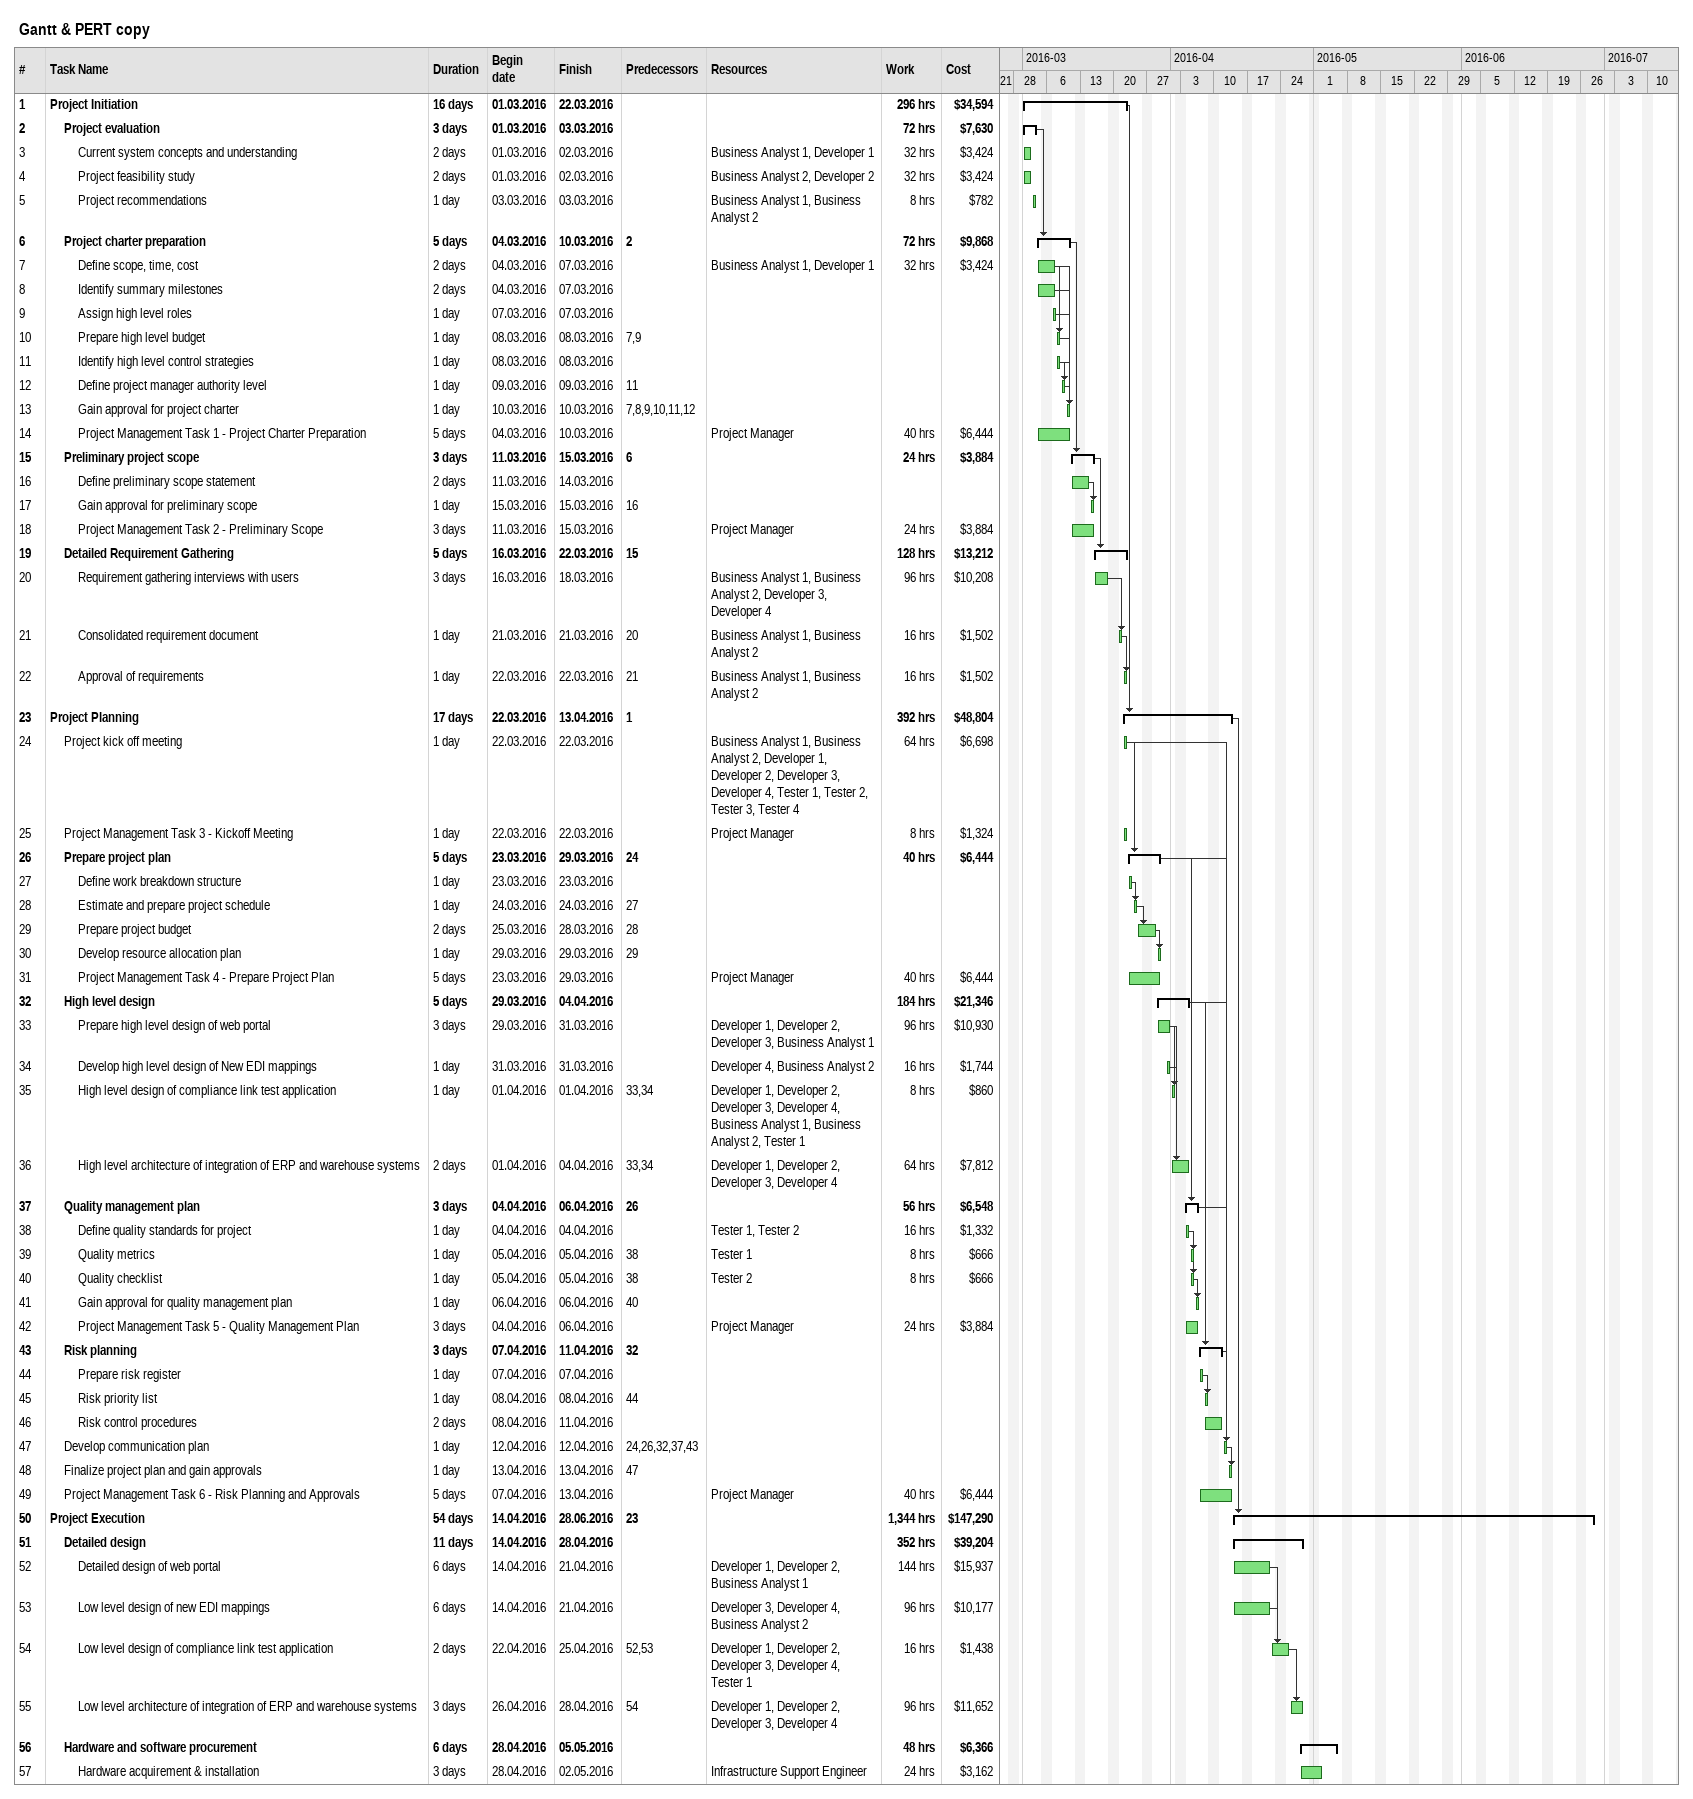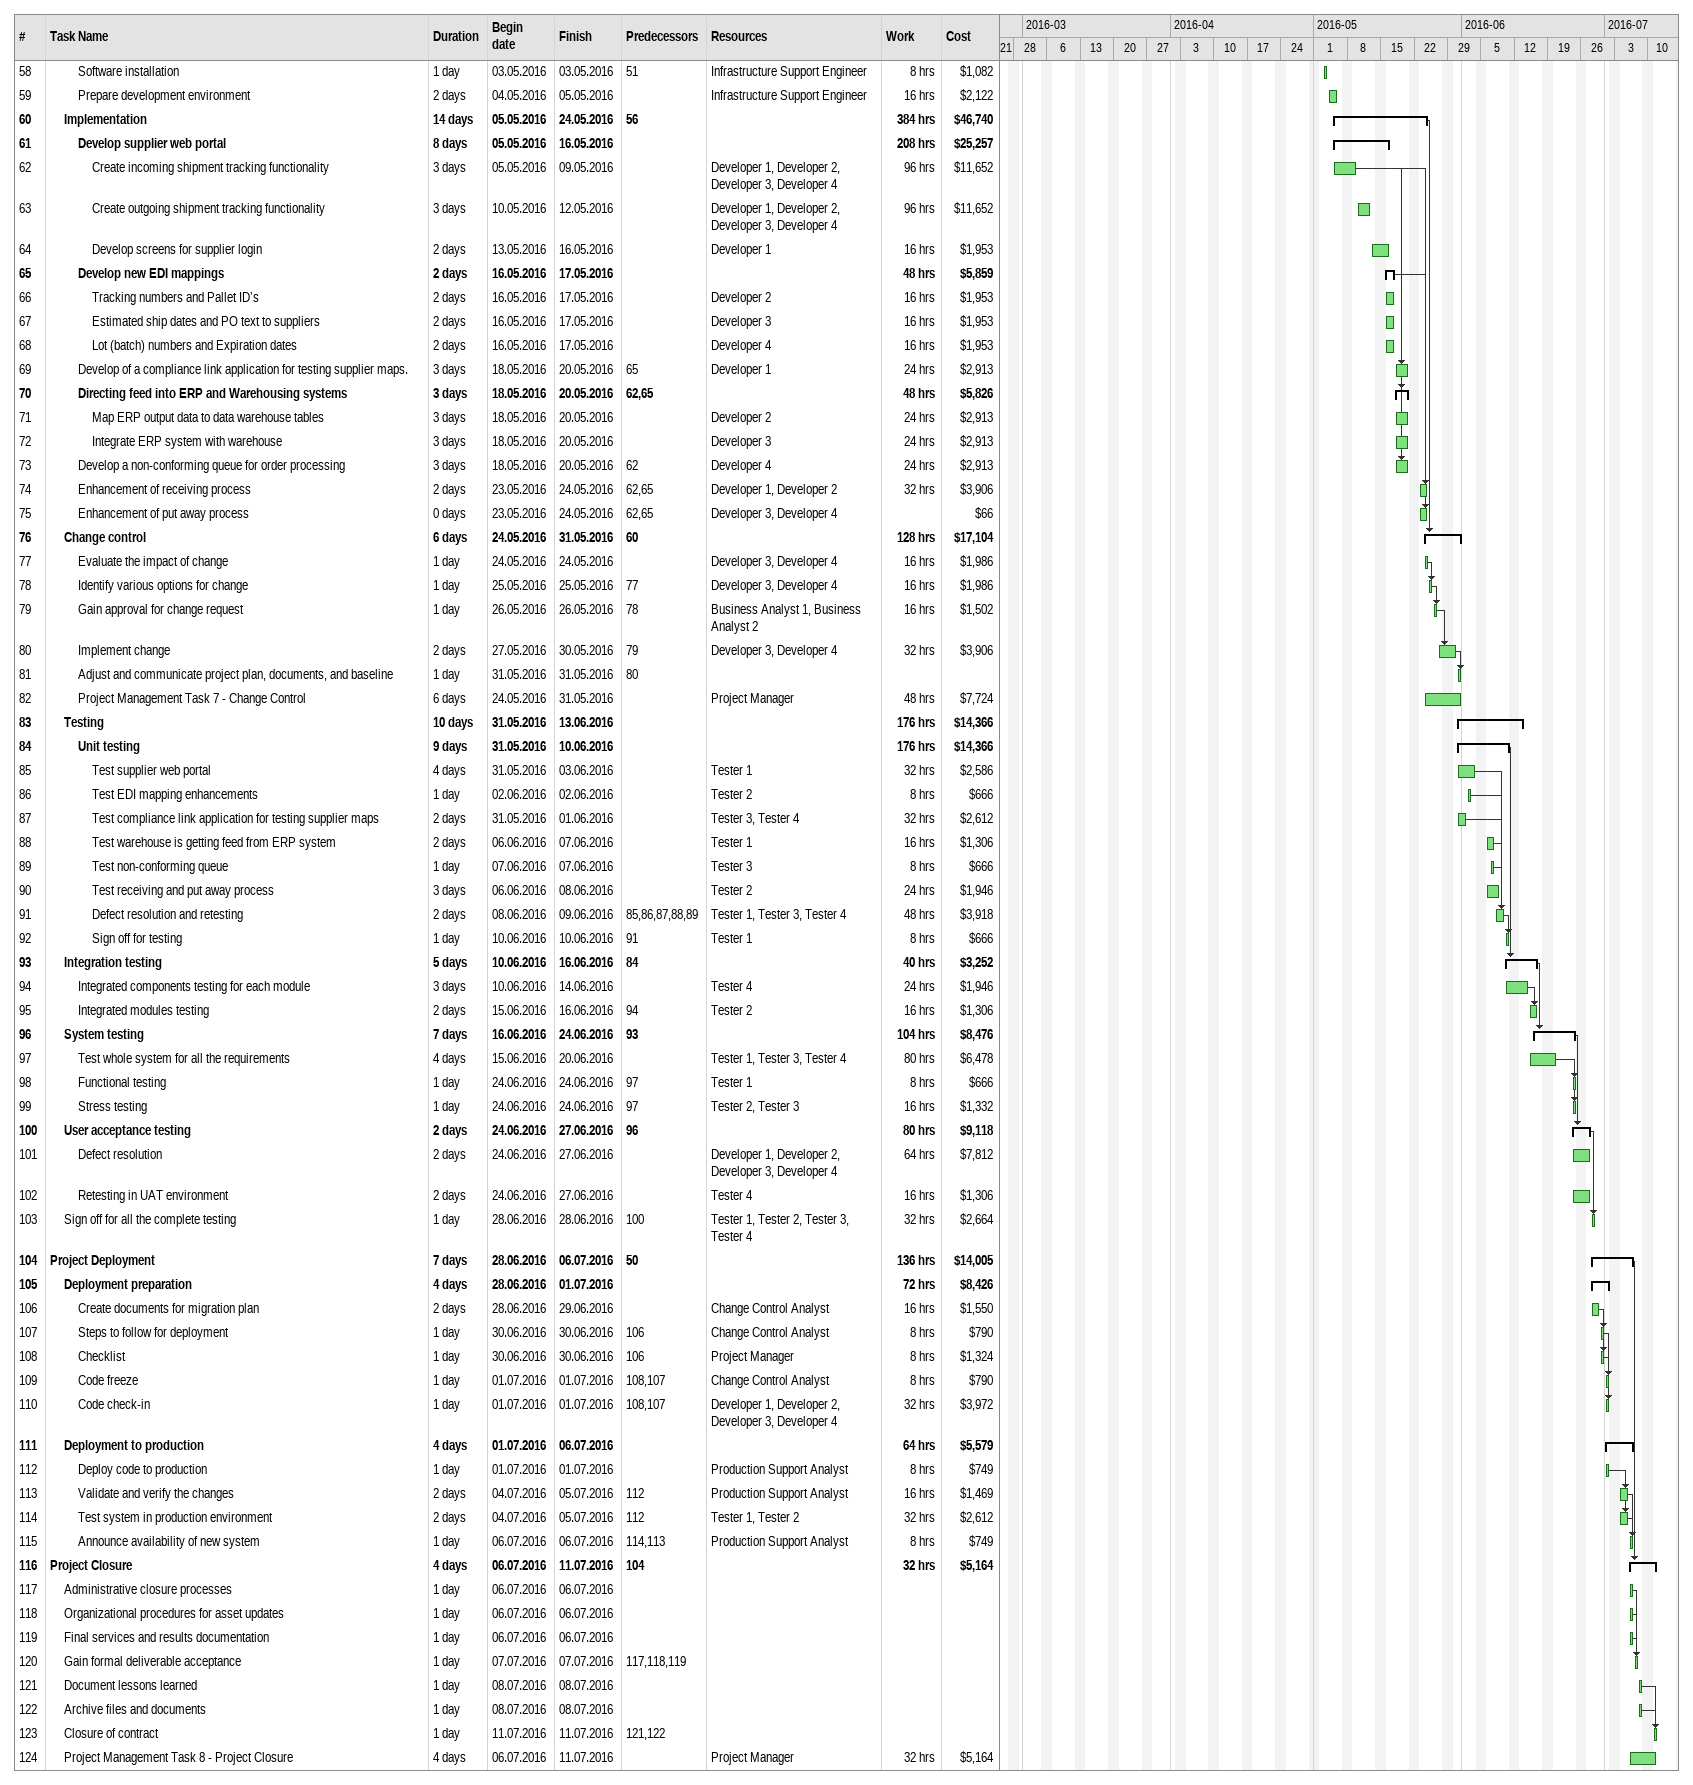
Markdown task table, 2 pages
Gantt & PERT copy

| ID | Level | Task | Duration | Start | Finish | Predecessors | Resources | Work (h) | Cost ($) |
|---|---|---|---|---|---|---|---|---|---|
| 1 | 1 | **Project Initiation** | 16d | 2016-03-01 | 2016-03-22 |  |  | 296 | 34594 |
| 2 | 2 | **Project evaluation** | 3d | 2016-03-01 | 2016-03-03 |  |  | 72 | 7630 |
| 3 | 3 | Current system concepts and understanding | 2d | 2016-03-01 | 2016-03-02 |  | Business Analyst 1, Developer 1 | 32 | 3424 |
| 4 | 3 | Project feasibility study | 2d | 2016-03-01 | 2016-03-02 |  | Business Analyst 2, Developer 2 | 32 | 3424 |
| 5 | 3 | Project recommendations | 1d | 2016-03-03 | 2016-03-03 |  | Business Analyst 1, Business Analyst 2 | 8 | 782 |
| 6 | 2 | **Project charter preparation** | 5d | 2016-03-04 | 2016-03-10 | 2 |  | 72 | 9868 |
| 7 | 3 | Define scope, time, cost | 2d | 2016-03-04 | 2016-03-07 |  | Business Analyst 1, Developer 1 | 32 | 3424 |
| 8 | 3 | Identify summary milestones | 2d | 2016-03-04 | 2016-03-07 |  |  |  |  |
| 9 | 3 | Assign high level roles | 1d | 2016-03-07 | 2016-03-07 |  |  |  |  |
| 10 | 3 | Prepare high level budget | 1d | 2016-03-08 | 2016-03-08 | 7, 9 |  |  |  |
| 11 | 3 | Identify high level control strategies | 1d | 2016-03-08 | 2016-03-08 |  |  |  |  |
| 12 | 3 | Define project manager authority level | 1d | 2016-03-09 | 2016-03-09 | 11 |  |  |  |
| 13 | 3 | Gain approval for project charter | 1d | 2016-03-10 | 2016-03-10 | 7, 8, 9, 10, 11, 12 |  |  |  |
| 14 | 3 | Project Management Task 1 - Project Charter Preparation | 5d | 2016-03-04 | 2016-03-10 |  | Project Manager | 40 | 6444 |
| 15 | 2 | **Preliminary project scope** | 3d | 2016-03-11 | 2016-03-15 | 6 |  | 24 | 3884 |
| 16 | 3 | Define preliminary scope statement | 2d | 2016-03-11 | 2016-03-14 |  |  |  |  |
| 17 | 3 | Gain approval for preliminary scope | 1d | 2016-03-15 | 2016-03-15 | 16 |  |  |  |
| 18 | 3 | Project Management Task 2 - Preliminary Scope | 3d | 2016-03-11 | 2016-03-15 |  | Project Manager | 24 | 3884 |
| 19 | 2 | **Detailed Requirement Gathering** | 5d | 2016-03-16 | 2016-03-22 | 15 |  | 128 | 13212 |
| 20 | 3 | Requirement gathering interviews with users | 3d | 2016-03-16 | 2016-03-18 |  | Business Analyst 1, Business Analyst 2, Developer 3, Developer 4 | 96 | 10208 |
| 21 | 3 | Consolidated requirement document | 1d | 2016-03-21 | 2016-03-21 | 20 | Business Analyst 1, Business Analyst 2 | 16 | 1502 |
| 22 | 3 | Approval of requirements | 1d | 2016-03-22 | 2016-03-22 | 21 | Business Analyst 1, Business Analyst 2 | 16 | 1502 |
| 23 | 1 | **Project Planning** | 17d | 2016-03-22 | 2016-04-13 | 1 |  | 392 | 48804 |
| 24 | 2 | Project kick off meeting | 1d | 2016-03-22 | 2016-03-22 |  | Business Analyst 1, Business Analyst 2, Developer 1, Developer 2, Developer 3, Developer 4, Tester 1, Tester 2, Tester 3, Tester 4 | 64 | 6698 |
| 25 | 2 | Project Management Task 3 - Kickoff Meeting | 1d | 2016-03-22 | 2016-03-22 |  | Project Manager | 8 | 1324 |
| 26 | 2 | **Prepare project plan** | 5d | 2016-03-23 | 2016-03-29 | 24 |  | 40 | 6444 |
| 27 | 3 | Define work breakdown structure | 1d | 2016-03-23 | 2016-03-23 |  |  |  |  |
| 28 | 3 | Estimate and prepare project schedule | 1d | 2016-03-24 | 2016-03-24 | 27 |  |  |  |
| 29 | 3 | Prepare project budget | 2d | 2016-03-25 | 2016-03-28 | 28 |  |  |  |
| 30 | 3 | Develop resource allocation plan | 1d | 2016-03-29 | 2016-03-29 | 29 |  |  |  |
| 31 | 3 | Project Management Task 4 - Prepare Project Plan | 5d | 2016-03-23 | 2016-03-29 |  | Project Manager | 40 | 6444 |
| 32 | 2 | **High level design** | 5d | 2016-03-29 | 2016-04-04 |  |  | 184 | 21346 |
| 33 | 3 | Prepare high level design of web portal | 3d | 2016-03-29 | 2016-03-31 |  | Developer 1, Developer 2, Developer 3, Business Analyst 1 | 96 | 10930 |
| 34 | 3 | Develop high level design of New EDI mappings | 1d | 2016-03-31 | 2016-03-31 |  | Developer 4, Business Analyst 2 | 16 | 1744 |
| 35 | 3 | High level design of compliance link test application | 1d | 2016-04-01 | 2016-04-01 | 33, 34 | Developer 1, Developer 2, Developer 3, Developer 4, Business Analyst 1, Business Analyst 2, Tester 1 | 8 | 860 |
| 36 | 3 | High level architecture of integration of ERP and warehouse systems | 2d | 2016-04-01 | 2016-04-04 | 33, 34 | Developer 1, Developer 2, Developer 3, Developer 4 | 64 | 7812 |
| 37 | 2 | **Quality management plan** | 3d | 2016-04-04 | 2016-04-06 | 26 |  | 56 | 6548 |
| 38 | 3 | Define quality standards for project | 1d | 2016-04-04 | 2016-04-04 |  | Tester 1, Tester 2 | 16 | 1332 |
| 39 | 3 | Quality metrics | 1d | 2016-04-05 | 2016-04-05 | 38 | Tester 1 | 8 | 666 |
| 40 | 3 | Quality checklist | 1d | 2016-04-05 | 2016-04-05 | 38 | Tester 2 | 8 | 666 |
| 41 | 3 | Gain approval for quality management plan | 1d | 2016-04-06 | 2016-04-06 | 40 |  |  |  |
| 42 | 3 | Project Management Task 5 - Quality Management Plan | 3d | 2016-04-04 | 2016-04-06 |  | Project Manager | 24 | 3884 |
| 43 | 2 | **Risk planning** | 3d | 2016-04-07 | 2016-04-11 | 32 |  |  |  |
| 44 | 3 | Prepare risk register | 1d | 2016-04-07 | 2016-04-07 |  |  |  |  |
| 45 | 3 | Risk priority list | 1d | 2016-04-08 | 2016-04-08 | 44 |  |  |  |
| 46 | 3 | Risk control procedures | 2d | 2016-04-08 | 2016-04-11 |  |  |  |  |
| 47 | 2 | Develop communication plan | 1d | 2016-04-12 | 2016-04-12 | 24, 26, 32, 37, 43 |  |  |  |
| 48 | 2 | Finalize project plan and gain approvals | 1d | 2016-04-13 | 2016-04-13 | 47 |  |  |  |
| 49 | 2 | Project Management Task 6 - Risk Planning and Approvals | 5d | 2016-04-07 | 2016-04-13 |  | Project Manager | 40 | 6444 |
| 50 | 1 | **Project Execution** | 54d | 2016-04-14 | 2016-06-28 | 23 |  | 1344 | 147290 |
| 51 | 2 | **Detailed design** | 11d | 2016-04-14 | 2016-04-28 |  |  | 352 | 39204 |
| 52 | 3 | Detailed design of web portal | 6d | 2016-04-14 | 2016-04-21 |  | Developer 1, Developer 2, Business Analyst 1 | 144 | 15937 |
| 53 | 3 | Low level design of new EDI mappings | 6d | 2016-04-14 | 2016-04-21 |  | Developer 3, Developer 4, Business Analyst 2 | 96 | 10177 |
| 54 | 3 | Low level design of compliance link test application | 2d | 2016-04-22 | 2016-04-25 | 52, 53 | Developer 1, Developer 2, Developer 3, Developer 4, Tester 1 | 16 | 1438 |
| 55 | 3 | Low level architecture of integration of ERP and warehouse systems | 3d | 2016-04-26 | 2016-04-28 | 54 | Developer 1, Developer 2, Developer 3, Developer 4 | 96 | 11652 |
| 56 | 2 | **Hardware and software procurement** | 6d | 2016-04-28 | 2016-05-05 |  |  | 48 | 6366 |
| 57 | 3 | Hardware acquirement & installation | 3d | 2016-04-28 | 2016-05-02 |  | Infrastructure Support Engineer | 24 | 3162 |
| 58 | 3 | Software installation | 1d | 2016-05-03 | 2016-05-03 | 51 | Infrastructure Support Engineer | 8 | 1082 |
| 59 | 3 | Prepare development environment | 2d | 2016-05-04 | 2016-05-05 |  | Infrastructure Support Engineer | 16 | 2122 |
| 60 | 2 | **Implementation** | 14d | 2016-05-05 | 2016-05-24 | 56 |  | 384 | 46740 |
| 61 | 3 | **Develop supplier web portal** | 8d | 2016-05-05 | 2016-05-16 |  |  | 208 | 25257 |
| 62 | 4 | Create incoming shipment tracking functionality | 3d | 2016-05-05 | 2016-05-09 |  | Developer 1, Developer 2, Developer 3, Developer 4 | 96 | 11652 |
| 63 | 4 | Create outgoing shipment tracking functionality | 3d | 2016-05-10 | 2016-05-12 |  | Developer 1, Developer 2, Developer 3, Developer 4 | 96 | 11652 |
| 64 | 4 | Develop screens for supplier login | 2d | 2016-05-13 | 2016-05-16 |  | Developer 1 | 16 | 1953 |
| 65 | 3 | **Develop new EDI mappings** | 2d | 2016-05-16 | 2016-05-17 |  |  | 48 | 5859 |
| 66 | 4 | Tracking numbers and Pallet ID’s | 2d | 2016-05-16 | 2016-05-17 |  | Developer 2 | 16 | 1953 |
| 67 | 4 | Estimated ship dates and PO text to suppliers | 2d | 2016-05-16 | 2016-05-17 |  | Developer 3 | 16 | 1953 |
| 68 | 4 | Lot (batch) numbers and Expiration dates | 2d | 2016-05-16 | 2016-05-17 |  | Developer 4 | 16 | 1953 |
| 69 | 3 | Develop of a compliance link application for testing supplier maps. | 3d | 2016-05-18 | 2016-05-20 | 65 | Developer 1 | 24 | 2913 |
| 70 | 3 | **Directing feed into ERP and Warehousing systems** | 3d | 2016-05-18 | 2016-05-20 | 62, 65 |  | 48 | 5826 |
| 71 | 4 | Map ERP output data to data warehouse tables | 3d | 2016-05-18 | 2016-05-20 |  | Developer 2 | 24 | 2913 |
| 72 | 4 | Integrate ERP system with warehouse | 3d | 2016-05-18 | 2016-05-20 |  | Developer 3 | 24 | 2913 |
| 73 | 3 | Develop a non-conforming queue for order processing | 3d | 2016-05-18 | 2016-05-20 | 62 | Developer 4 | 24 | 2913 |
| 74 | 3 | Enhancement of receiving process | 2d | 2016-05-23 | 2016-05-24 | 62, 65 | Developer 1, Developer 2 | 32 | 3906 |
| 75 | 3 | Enhancement of put away process | 0d | 2016-05-23 | 2016-05-24 | 62, 65 | Developer 3, Developer 4 |  | 66 |
| 76 | 2 | **Change control** | 6d | 2016-05-24 | 2016-05-31 | 60 |  | 128 | 17104 |
| 77 | 3 | Evaluate the impact of change | 1d | 2016-05-24 | 2016-05-24 |  | Developer 3, Developer 4 | 16 | 1986 |
| 78 | 3 | Identify various options for change | 1d | 2016-05-25 | 2016-05-25 | 77 | Developer 3, Developer 4 | 16 | 1986 |
| 79 | 3 | Gain approval for change request | 1d | 2016-05-26 | 2016-05-26 | 78 | Business Analyst 1, Business Analyst 2 | 16 | 1502 |
| 80 | 3 | Implement change | 2d | 2016-05-27 | 2016-05-30 | 79 | Developer 3, Developer 4 | 32 | 3906 |
| 81 | 3 | Adjust and communicate project plan, documents, and baseline | 1d | 2016-05-31 | 2016-05-31 | 80 |  |  |  |
| 82 | 3 | Project Management Task 7 - Change Control | 6d | 2016-05-24 | 2016-05-31 |  | Project Manager | 48 | 7724 |
| 83 | 2 | **Testing** | 10d | 2016-05-31 | 2016-06-13 |  |  | 176 | 14366 |
| 84 | 3 | **Unit testing** | 9d | 2016-05-31 | 2016-06-10 |  |  | 176 | 14366 |
| 85 | 4 | Test supplier web portal | 4d | 2016-05-31 | 2016-06-03 |  | Tester 1 | 32 | 2586 |
| 86 | 4 | Test EDI mapping enhancements | 1d | 2016-06-02 | 2016-06-02 |  | Tester 2 | 8 | 666 |
| 87 | 4 | Test compliance link application for testing supplier maps | 2d | 2016-05-31 | 2016-06-01 |  | Tester 3, Tester 4 | 32 | 2612 |
| 88 | 4 | Test warehouse is getting feed from ERP system | 2d | 2016-06-06 | 2016-06-07 |  | Tester 1 | 16 | 1306 |
| 89 | 4 | Test non-conforming queue | 1d | 2016-06-07 | 2016-06-07 |  | Tester 3 | 8 | 666 |
| 90 | 4 | Test receiving and put away process | 3d | 2016-06-06 | 2016-06-08 |  | Tester 2 | 24 | 1946 |
| 91 | 4 | Defect resolution and retesting | 2d | 2016-06-08 | 2016-06-09 | 85, 86, 87, 88, 89 | Tester 1, Tester 3, Tester 4 | 48 | 3918 |
| 92 | 4 | Sign off for testing | 1d | 2016-06-10 | 2016-06-10 | 91 | Tester 1 | 8 | 666 |
| 93 | 2 | **Integration testing** | 5d | 2016-06-10 | 2016-06-16 | 84 |  | 40 | 3252 |
| 94 | 3 | Integrated components testing for each module | 3d | 2016-06-10 | 2016-06-14 |  | Tester 4 | 24 | 1946 |
| 95 | 3 | Integrated modules testing | 2d | 2016-06-15 | 2016-06-16 | 94 | Tester 2 | 16 | 1306 |
| 96 | 2 | **System testing** | 7d | 2016-06-16 | 2016-06-24 | 93 |  | 104 | 8476 |
| 97 | 3 | Test whole system for all the requirements | 4d | 2016-06-15 | 2016-06-20 |  | Tester 1, Tester 3, Tester 4 | 80 | 6478 |
| 98 | 3 | Functional testing | 1d | 2016-06-24 | 2016-06-24 | 97 | Tester 1 | 8 | 666 |
| 99 | 3 | Stress testing | 1d | 2016-06-24 | 2016-06-24 | 97 | Tester 2, Tester 3 | 16 | 1332 |
| 100 | 2 | **User acceptance testing** | 2d | 2016-06-24 | 2016-06-27 | 96 |  | 80 | 9118 |
| 101 | 3 | Defect resolution | 2d | 2016-06-24 | 2016-06-27 |  | Developer 1, Developer 2, Developer 3, Developer 4 | 64 | 7812 |
| 102 | 3 | Retesting in UAT environment | 2d | 2016-06-24 | 2016-06-27 |  | Tester 4 | 16 | 1306 |
| 103 | 2 | Sign off for all the complete testing | 1d | 2016-06-28 | 2016-06-28 | 100 | Tester 1, Tester 2, Tester 3, Tester 4 | 32 | 2664 |
| 104 | 1 | **Project Deployment** | 7d | 2016-06-28 | 2016-07-06 | 50 |  | 136 | 14005 |
| 105 | 2 | **Deployment preparation** | 4d | 2016-06-28 | 2016-07-01 |  |  | 72 | 8426 |
| 106 | 3 | Create documents for migration plan | 2d | 2016-06-28 | 2016-06-29 |  | Change Control Analyst | 16 | 1550 |
| 107 | 3 | Steps to follow for deployment | 1d | 2016-06-30 | 2016-06-30 | 106 | Change Control Analyst | 8 | 790 |
| 108 | 3 | Checklist | 1d | 2016-06-30 | 2016-06-30 | 106 | Project Manager | 8 | 1324 |
| 109 | 3 | Code freeze | 1d | 2016-07-01 | 2016-07-01 | 108, 107 | Change Control Analyst | 8 | 790 |
| 110 | 3 | Code check-in | 1d | 2016-07-01 | 2016-07-01 | 108, 107 | Developer 1, Developer 2, Developer 3, Developer 4 | 32 | 3972 |
| 111 | 2 | **Deployment to production** | 4d | 2016-07-01 | 2016-07-06 |  |  | 64 | 5579 |
| 112 | 3 | Deploy code to production | 1d | 2016-07-01 | 2016-07-01 |  | Production Support Analyst | 8 | 749 |
| 113 | 3 | Validate and verify the changes | 2d | 2016-07-04 | 2016-07-05 | 112 | Production Support Analyst | 16 | 1469 |
| 114 | 3 | Test system in production environment | 2d | 2016-07-04 | 2016-07-05 | 112 | Tester 1, Tester 2 | 32 | 2612 |
| 115 | 3 | Announce availability of new system | 1d | 2016-07-06 | 2016-07-06 | 114, 113 | Production Support Analyst | 8 | 749 |
| 116 | 1 | **Project Closure** | 4d | 2016-07-06 | 2016-07-11 | 104 |  | 32 | 5164 |
| 117 | 2 | Administrative closure processes | 1d | 2016-07-06 | 2016-07-06 |  |  |  |  |
| 118 | 2 | Organizational procedures for asset updates | 1d | 2016-07-06 | 2016-07-06 |  |  |  |  |
| 119 | 2 | Final services and results documentation | 1d | 2016-07-06 | 2016-07-06 |  |  |  |  |
| 120 | 2 | Gain formal deliverable acceptance | 1d | 2016-07-07 | 2016-07-07 | 117, 118, 119 |  |  |  |
| 121 | 2 | Document lessons learned | 1d | 2016-07-08 | 2016-07-08 |  |  |  |  |
| 122 | 2 | Archive files and documents | 1d | 2016-07-08 | 2016-07-08 |  |  |  |  |
| 123 | 2 | Closure of contract | 1d | 2016-07-11 | 2016-07-11 | 121, 122 |  |  |  |
| 124 | 2 | Project Management Task 8 - Project Closure | 4d | 2016-07-06 | 2016-07-11 |  | Project Manager | 32 | 5164 |
